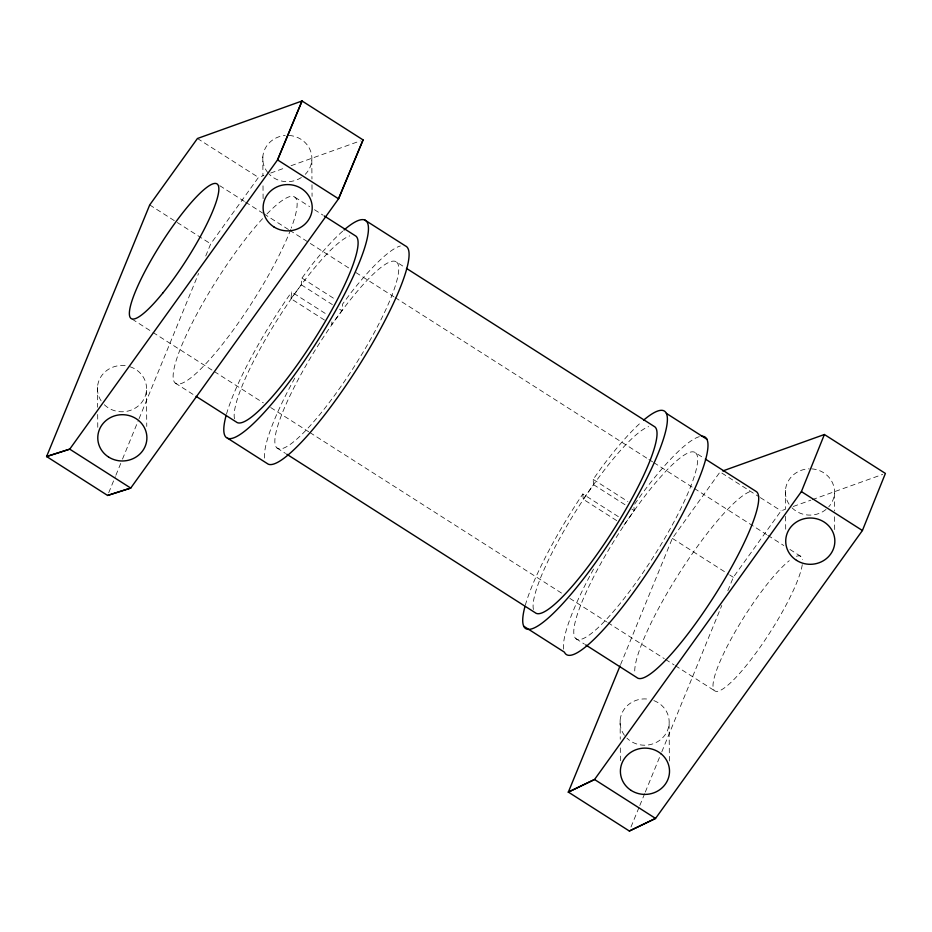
<?xml version="1.0" encoding="UTF-8"?>
<svg xmlns="http://www.w3.org/2000/svg" width="932" height="932" viewBox="0 0 932 932"><rect width="100%" height="100%" fill="white"/><g stroke="black" fill="none" stroke-linecap="round" stroke-linejoin="round"><path stroke-width="0.7" stroke-dasharray="4.66 3.5" d="M324.464 320.049L290.97 298.683L291.634 291.984L327.516 314.876M290.97 298.683L301.281 284.784L301.945 278.085L310.473 266.575A128.966 24.383 -57.5 0 1 343.127 230.775M331.909 321.948L331.641 324.627L341.951 310.729L342.615 304.03L351.143 292.531A128.966 24.383 -57.5 0 1 400.341 245.99M108.706 492.76L115.323 476.613M115.883 475.273L121.941 460.478M122.488 459.127L138.484 420.111M139.031 418.771L198.586 273.46M205.751 255.974L210.714 243.858L258.455 177.418L263.884 175.472M620.607 664.563L672.333 538.37L720.063 471.93L759.102 496.838M630.999 826.987L639.247 806.856M639.806 805.504L644.758 793.423M645.305 792.083L661.254 753.149M661.813 751.809L721.776 605.474M727.834 590.713L733.333 577.281L781.074 510.841L785.128 509.385M616.704 520.615L583.211 499.249L593.533 484.652L593.16 479.386L601.711 467.316A128.966 24.383 -57.5 0 1 641.437 422.021M699.338 436.677A128.966 24.383 -57.5 0 0 642.381 493.261L633.83 505.33L634.214 510.596L623.881 525.194L623.508 519.928M270.676 173.037L285.623 167.678M291.052 165.721L360.335 140.883M793.26 506.472L810.875 500.158M812.238 499.668L882.686 474.4M294.966 197.258L309.61 206.601M314.492 209.712L323.031 215.164M396.648 262.125A110.535 20.9 -57.5 0 1 321.016 413.027A110.535 20.9 -57.5 0 1 292.788 389.984A110.535 20.9 -57.5 0 1 396.648 262.125L405.21 267.589M695.575 452.836A110.535 20.9 -57.5 0 1 619.943 603.738A110.535 20.9 -57.5 0 1 591.715 580.694A110.535 20.9 -57.5 0 1 695.575 452.836L704.114 458.288M197.444 138.495L258.455 177.418M760.326 497.606L781.074 510.841M219.801 185.713L244.312 201.359M245.547 202.139L262.707 213.09M263.931 213.871L288.454 229.517M289.689 230.297L349.768 268.626M355.896 272.54L393.898 296.795M395.133 297.576L647.705 458.719M648.928 459.499L652.61 461.841M653.833 462.622L693.07 487.657M694.293 488.438L766.64 534.595M767.863 535.376L783.8 545.546M789.928 549.449L800.972 556.497M301.945 278.085L335.438 299.452M301.281 284.784L332.386 304.624M339.563 309.203L341.951 310.729M593.16 479.386L627.853 501.521M593.533 484.652L625.838 505.26M631.814 509.07L634.214 510.596M149.714 204.935L210.714 243.858M672.333 538.37L728.451 574.17M729.674 574.951L733.333 577.281M525.287 605.322A128.966 24.383 -57.5 0 1 582.838 493.983L618.72 516.876M132.146 319.14L151.765 331.664M152.988 332.444L213.067 370.773M214.302 371.553L263.337 402.845M270.699 407.54L308.702 431.784M309.937 432.565L562.509 593.707M569.871 598.402L606.65 621.877M607.874 622.658L664.271 658.633M665.506 659.425L674.081 664.9M675.316 665.681L714.541 690.705M175.309 383.099L194.835 395.552M276.99 447.966L285.553 453.43M575.918 638.676L584.457 644.129M582.838 493.983L583.211 499.249M834.431 493.611L834.559 510.969M834.594 516.759L834.699 531.228M785.431 490.314L785.559 509.128M785.618 516.363L785.711 530.832M669.118 723.71L669.374 761.327M620.118 720.413L620.246 739.227M620.304 747.907L620.409 762.376M311.812 160.176L311.952 178.991M311.987 184.781L312.069 196.361M262.812 156.891L262.94 175.705M263.01 185.829L263.104 198.854M146.499 390.275L146.755 426.46M97.499 386.99L97.639 407.249M97.685 414.484L97.79 428.953M266.983 213.952A110.535 20.9 -57.5 0 1 291.262 228.037M290.726 229.47A110.535 20.9 -57.5 0 1 207.44 362A110.535 20.9 -57.5 0 1 179.76 350.339A110.535 20.9 -57.5 0 1 263.255 217.902M796.452 556.299A79.837 15.098 -57.5 0 1 802.429 559.666M802.277 564.641A79.837 15.098 -57.5 0 1 743.142 669.339A79.837 15.098 -57.5 0 1 719.737 662.209A79.837 15.098 -57.5 0 1 789.288 560.68M563.592 649.138A128.966 24.383 -57.5 0 1 594.733 566.936M264.606 458.078A128.966 24.383 -57.5 0 1 295.397 376.959M226.499 414.099A128.966 24.383 -57.5 0 1 291.634 291.984M634.739 670.993A110.535 20.9 -57.5 0 1 680.453 571.374A110.535 20.9 -57.5 0 1 750.318 491.49M811.702 468.866A24.57 23.16 -0.4 0 1 832.567 482.939A24.57 23.16 -0.4 0 1 828.723 506.868M826.008 509.455A24.57 23.16 -0.4 0 1 791.361 507.125M789.066 504.2A24.57 23.16 -0.4 0 1 809.127 468.819M653.856 700.596A24.57 23.16 -0.4 0 1 664.947 735.033A24.57 23.16 -0.4 0 1 626.898 738.121M624.463 735.325A24.57 23.16 -0.4 0 1 623.927 709.602A24.57 23.16 -0.4 0 1 648.928 699.256M289.083 135.443A24.57 23.16 -0.4 0 1 310.193 150.075A24.57 23.16 -0.4 0 1 305.242 174.354M301.362 177.523A24.57 23.16 -0.4 0 1 268.742 173.702M267.927 172.77A24.57 23.16 -0.4 0 1 264.805 149.283A24.57 23.16 -0.4 0 1 285.227 135.466M130.049 366.754A24.57 23.16 -0.4 0 1 142.328 401.61A24.57 23.16 -0.4 0 1 103.429 403.801M101.134 400.877A24.57 23.16 -0.4 0 1 102.031 375.165A24.57 23.16 -0.4 0 1 127.579 366.078M234.503 418.783A110.535 20.9 -57.5 0 1 276.746 320.666A110.535 20.9 -57.5 0 1 349.721 235.901M533.43 609.505A110.535 20.9 -57.5 0 1 575.673 511.388A110.535 20.9 -57.5 0 1 648.649 426.611"/><path stroke-width="1.4" d="M629.345 831.018L655.557 818.424L594.546 779.502L568.345 792.095L594.546 779.502L801.404 491.595L824.389 434.51L885.4 473.433L862.415 530.518L655.557 818.424L629.345 831.018L568.345 792.095L620.06 665.902M363.061 139.905L338.549 198.807L130.725 488.077L107.611 495.451L46.6 456.529L149.714 204.935L197.444 138.495L302.05 100.982L363.061 139.905L338.549 198.807L277.55 159.896L302.05 100.982L277.55 159.896L69.725 449.154L46.6 456.529L69.725 449.154L130.725 488.077L107.611 495.451M722.778 470.951L824.389 434.51M801.404 491.595L862.415 530.518M364.727 219.975L405.397 245.92A128.966 24.383 -57.5 0 1 359.857 364.226A128.966 24.383 -57.5 0 1 268.241 464.171L227.571 438.215M666.38 413.389L707.05 439.345M324.254 215.944L355.977 236.18A110.535 20.9 -57.5 0 1 312.441 342.405A110.535 20.9 -57.5 0 1 236.32 422.01L196.046 396.321M406.434 268.369L654.905 426.891A110.535 20.9 -57.5 0 1 611.369 533.116A110.535 20.9 -57.5 0 1 535.248 612.732L286.776 454.21M705.338 459.068L756.586 491.758A110.535 20.9 -57.5 0 1 713.05 597.983A110.535 20.9 -57.5 0 1 636.917 677.599L585.68 644.909M523.772 626.234L564.442 652.179A128.966 24.383 -57.5 0 0 657.188 557.476A128.966 24.383 -57.5 0 0 701.447 436.281M643.651 420.111A128.966 24.383 -57.5 0 1 655.895 458.859A128.966 24.383 -57.5 0 1 566.341 599.626A128.966 24.383 -57.5 0 1 524.879 606.802M344.013 230.006A128.966 24.383 -57.5 0 1 357.166 267.67A128.966 24.383 -57.5 0 1 267.228 409.113A128.966 24.383 -57.5 0 1 226.138 415.381M273.88 226.907A24.57 23.16 -0.4 0 0 312.162 209.374A24.57 23.16 -0.4 0 0 276.932 186.913A24.57 23.16 -0.4 0 0 273.88 226.907M108.555 457.018A24.57 23.16 -0.4 0 0 146.837 439.473A24.57 23.16 -0.4 0 0 111.619 417.012A24.57 23.16 -0.4 0 0 108.555 457.018M162.727 293.126A79.837 15.098 -57.5 0 0 217.342 184.152A79.837 15.098 -57.5 0 0 142.328 276.489A79.837 15.098 -57.5 0 0 162.727 293.126M796.499 560.342A24.57 23.16 -0.4 0 0 834.781 542.808A24.57 23.16 -0.4 0 0 799.551 520.336A24.57 23.16 -0.4 0 0 796.499 560.342M631.174 790.441A24.57 23.16 -0.4 0 0 669.456 772.908A24.57 23.16 -0.4 0 0 634.238 750.435A24.57 23.16 -0.4 0 0 631.174 790.441"/></g></svg>
